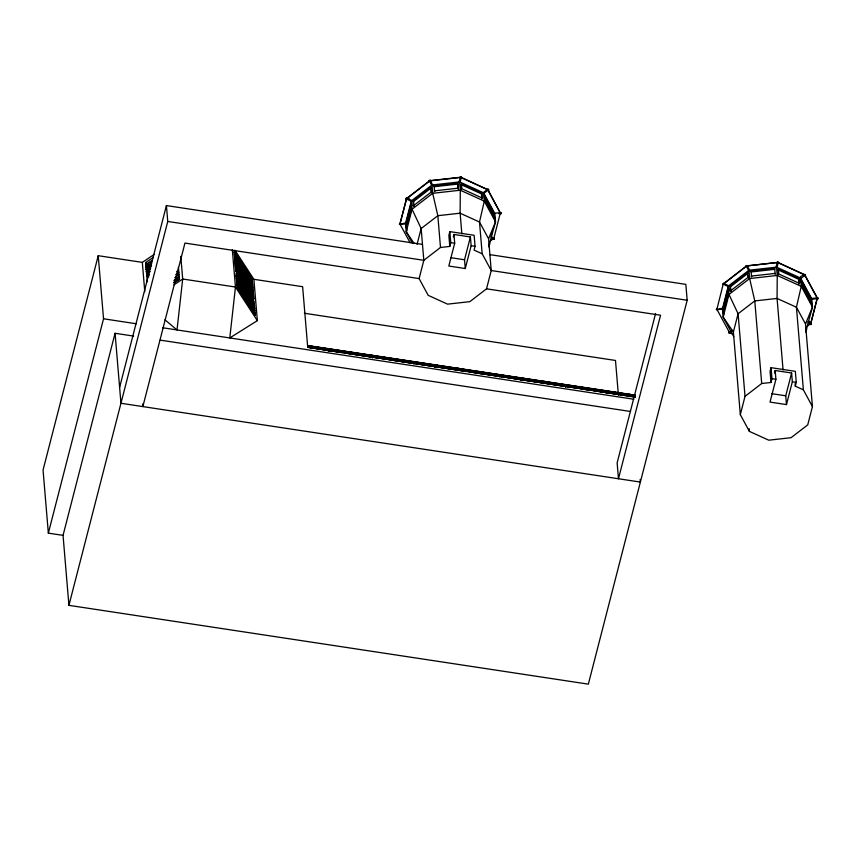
<?xml version="1.0" encoding="UTF-8"?>
<svg xmlns="http://www.w3.org/2000/svg" width="861" height="861" viewBox="0 0 861 861"><rect width="100%" height="100%" fill="white"/><g stroke="black" fill="none" stroke-linecap="round" stroke-linejoin="round"><path stroke-width="1.29" d="M308.27 346.585A17.64 2.755 -81.4 0 1 308.27 346.316L308.303 346.004M308.625 346.639A17.64 2.755 -81.4 0 1 308.636 346.37L308.776 345.681M327.976 350.825A17.64 2.755 -81.4 0 1 327.976 349.308L328.116 348.619L328.364 350.61M328.332 350.879A17.64 2.755 -81.4 0 1 328.332 349.362L328.471 348.673L328.719 350.664M329.677 350.093A17.64 2.755 -81.4 0 1 329.677 349.566L329.828 348.877L330.075 350.847M330.032 349.889A17.64 2.755 -81.4 0 1 330.032 349.62L330.183 348.931L330.409 350.825M349.372 353.333A17.64 2.755 -81.4 0 1 349.383 352.558L349.523 351.869L349.77 353.86M349.727 353.387A17.64 2.755 -81.4 0 1 349.738 352.612L349.878 351.923L350.126 353.914M351.084 354.334A17.64 2.755 -81.4 0 1 351.084 352.816L351.234 352.127L351.482 354.097M351.439 354.388A17.64 2.755 -81.4 0 1 351.439 352.87L351.589 352.181M372.501 357.821A17.64 2.755 -81.4 0 1 372.49 356.056L372.63 355.367L372.888 357.337M372.845 357.638A17.64 2.755 -81.4 0 1 372.845 356.11L372.996 355.421L373.243 357.412M392.185 359.575A17.64 2.755 -81.4 0 1 392.196 359.048L392.229 358.736M394.295 360.587L394.252 360.447A17.64 2.755 -81.4 0 1 394.252 359.36L394.403 358.671L394.575 360.328M413.603 363.816A17.64 2.755 -81.4 0 1 413.603 362.298L413.743 361.609M413.947 362.879A17.64 2.755 -81.4 0 1 413.958 362.352L414.098 361.663L414.173 362.621M415.303 362.825A17.64 2.755 -81.4 0 1 415.303 362.556C417.058 362.642 413.215 365.053 413.764 361.598M415.659 362.879A17.64 2.755 -81.4 0 1 415.659 362.61L415.691 362.298M435.009 367.303A17.64 2.755 -81.4 0 1 435.009 365.548L435.149 364.849L435.322 366.517M435.365 367.12A17.64 2.755 -81.4 0 1 435.365 365.602L435.505 364.913L435.688 366.571M436.71 367.324A17.64 2.755 -81.4 0 1 436.71 365.807L436.85 365.107L437.033 366.775M437.065 366.388A17.64 2.755 -81.4 0 1 437.065 365.86L437.205 365.172L437.453 367.163M458.106 369.832A17.64 2.755 -81.4 0 1 458.117 369.046L458.256 368.357L458.439 370.015M458.461 369.886A17.64 2.755 -81.4 0 1 458.472 369.1L458.612 368.411M499.219 376.569A17.64 2.755 -81.4 0 1 499.219 375.288L499.369 374.6L499.617 376.591M499.574 376.623A17.64 2.755 -81.4 0 1 499.584 375.342L499.724 374.653L499.972 376.644M500.919 375.816A17.64 2.755 -81.4 0 1 500.93 375.547L500.962 375.235M501.285 375.87A17.64 2.755 -81.4 0 1 501.285 375.6L501.317 375.288M520.625 380.056A17.64 2.755 -81.4 0 1 520.625 378.539L520.776 377.839L521.023 379.83M520.991 380.11A17.64 2.755 -81.4 0 1 520.98 378.592L521.131 377.893L521.379 379.895M522.326 379.324A17.64 2.755 -81.4 0 1 522.336 378.797L522.476 378.097M522.724 380.078L522.595 379.335A17.64 2.755 -81.4 0 1 522.692 378.851L522.831 378.162L523.004 380.121L501.608 376.569M542.032 382.811A17.64 2.755 -81.4 0 1 542.032 381.778L542.182 381.089L542.43 383.08M542.387 382.618A17.64 2.755 -81.4 0 1 542.387 381.832L542.538 381.143L542.656 382.262M543.743 383.565A17.64 2.755 -81.4 0 1 543.743 382.036L543.883 381.348L544.13 383.317M544.098 383.619A17.64 2.755 -81.4 0 1 544.098 382.09L544.238 381.401M565.139 386.072A17.64 2.755 -81.4 0 1 565.15 385.287L565.29 384.598L565.516 386.492M565.505 387.106A17.64 2.755 -81.4 0 1 565.505 385.341L565.645 384.652L565.892 386.643M584.845 389.559A17.64 2.755 -81.4 0 1 584.845 388.279L584.985 387.59L585.157 389.549M585.2 388.86A17.64 2.755 -81.4 0 1 585.2 388.333L585.211 388.236M606.252 393.046A17.64 2.755 -81.4 0 1 606.252 391.529L606.392 390.829M606.607 392.099A17.64 2.755 -81.4 0 1 606.607 391.583L606.811 391.034M607.952 392.304A17.64 2.755 -81.4 0 1 607.952 391.787L608.103 391.088L608.275 392.756M627.647 395.554A17.64 2.755 -81.4 0 1 627.658 394.768L627.798 394.08L628.046 396.071M628.013 395.608A17.64 2.755 -81.4 0 1 628.013 394.822L628.153 394.134L628.401 396.125M629.359 396.555A17.64 2.755 -81.4 0 1 629.359 395.027L629.509 394.338L629.757 396.329M629.725 396.609A17.64 2.755 -81.4 0 1 629.725 395.081L629.865 394.392L630.112 396.383M487.703 189.678L460.775 177.205L429.757 180.659L406.51 198.568L399.945 224.032L406.596 198.73L429.779 180.885L460.764 177.431L487.703 189.678L500.306 212.947L487.8 189.517M809.2 321.347L810.707 323.596L817.24 298.175L804.637 274.907L777.72 262.444L746.702 265.888L723.531 283.958L723.444 283.377L729.332 286.035M307.786 346.703L635.095 396.437M307.883 347.413L635.364 396.803M308.593 347.306L330.323 350.814M371.36 356.131L371.306 355.162M392.767 359.371L392.627 358.585M392.864 360.092L371.435 357.057M410.04 362.987L394.187 360.511L393.907 359.102M437.022 366.786L437.108 367.087A17.64 2.755 -81.4 0 1 437.065 366.894M457.137 370.058L456.933 368.153L456.771 368.842A17.64 2.755 -81.4 0 0 456.76 369.875L456.804 370.09M478.189 373.243L477.887 371.521M478.339 371.403L478.468 373.297M500.542 376.644L479.136 373.394M501.22 376.741L501.048 374.89M586.944 389.818L586.696 387.848M606.564 392.508L606.564 392.799A17.64 2.755 -81.4 0 0 606.607 393.1M608.684 393.046L608.383 391.314M307.754 345.81L635.364 395.371M308.798 345.681L308.948 347.338M351.6 352.171L351.837 354.172M370.93 355.109L371.113 356.766M456.578 368.099L456.728 369.756M458.633 368.411L458.859 370.402M479.835 373.566L479.685 371.608M501.425 374.912L501.597 376.494M522.498 378.097L522.595 379.335M544.26 381.401L544.421 383.059M563.578 384.544L563.729 386.234L524.274 380.239M563.955 384.673L564.116 386.051M606.413 390.829L606.574 392.498M405.961 198.816L406.467 198.084L405.961 198.816L411.881 201.528M723.401 283.323L716.89 309.314L729.536 332.626L733.271 334.316M494.462 238.4L493.956 239.358L494.462 238.4L490.878 236.7M811.363 323.575L810.89 324.597L811.363 323.575L807.822 321.928M479.921 371.963L480.266 373.652M392.239 358.628L392.584 360.35M585.254 387.913L585.598 389.635M723.455 283.796L746.648 265.952L777.752 262.444L804.691 274.691L817.347 298.024L810.804 323.499L807.543 326.028M154.259 254.393L142.323 262.379L98.229 255.695L43.05 470.031L48.345 533.131L63.047 535.359L68.923 605.348L588.343 684.151L687.175 300.263L685.84 284.367L489.898 254.641M48.345 533.131L103.535 318.785L98.229 255.695M63.047 535.359L115.073 333.282L133.67 336.102M119.614 387.385L166.421 205.575L422.482 244.416M68.923 605.348L167.755 221.46L166.421 205.575M488.639 246.784L495.527 221.869L494.838 213.56L483.602 192.821L459.613 181.919L432.007 184.997L411.354 200.893L405.52 223.537L406.22 231.835L412.451 243.362M406.037 223.021L411.02 203.659L411.44 208.588L406.446 227.961L406.037 223.021L407.016 223.171L407.328 226.874M407.016 223.171L411.666 205.09M417.068 244.373L421.147 228.531L437.829 215.691L460.118 213.205L479.502 222.009L488.564 238.755L491.233 270.537L486.53 288.822L469.848 301.651L447.559 304.148L428.175 295.334L419.113 278.587L423.816 260.313L421.147 228.531L412.042 209.201L411.354 200.893M687.175 300.263L491.233 270.537L482.171 253.791L474.088 250.12L475.057 246.321L474.131 235.301L449.851 231.62L448.872 235.408L449.797 246.429L440.498 247.473L423.816 260.313L167.755 221.46M449.797 246.429L450.777 242.641L449.851 231.62M453.306 237.001L453.962 234.461L470.407 236.958L471.139 245.729L465.274 268.535L448.818 266.038L454.694 243.232L453.962 234.461M465.274 268.535L464.531 259.764L470.407 236.958M491.265 235.451L492.266 231.587M500.392 212.818L493.827 238.325L490.598 240.789M655.555 313.608L617.133 462.863L618.467 478.759L660.57 315.223L486.53 288.822M805.584 332.012L812.472 307.097L811.772 298.789L800.547 278.06L776.547 267.147L748.952 270.225L728.288 286.121L722.465 308.765L723.154 317.074L733.766 336.651M723.681 315.083L722.971 308.249L727.965 288.887L728.944 289.038L723.961 308.399L724.262 312.102M723.391 313.189L728.374 293.816L727.965 288.887M733.378 332.034L738.092 313.759L754.774 300.92L777.063 298.433L796.436 307.237L805.509 323.984L812.44 406.586L807.736 424.86L791.055 437.7L768.765 440.186L749.382 431.383L740.32 414.636L733.378 332.034L723.154 317.074L728.987 294.43L728.288 286.121M740.32 414.636L745.023 396.351L738.092 313.759L728.987 294.43L749.651 278.534L777.246 275.455L801.247 286.358L812.472 307.097L805.509 323.984M812.44 406.586L803.378 389.839L795.295 386.159L796.264 382.37L795.338 371.349L771.058 367.669L770.078 371.457L771.004 382.478L761.705 383.511L745.023 396.351M771.004 382.478L771.983 378.689L771.058 367.669M774.513 373.039L775.169 370.51L791.614 373.007L792.346 381.778L786.48 404.584L770.025 402.087L775.901 379.281L775.169 370.51M786.48 404.584L785.738 395.802L791.614 373.007M458.978 182.446L460.431 176.849L461.474 177.215L460.431 176.849M460.248 181.477L461.41 177M775.912 267.674L777.375 262.078L778.419 262.444L777.375 262.078M776.891 267.825L778.355 262.228M413.969 363.503L413.99 363.6A17.64 2.755 -81.4 0 0 413.958 363.869M586.19 389.398L564.084 386.288M429.198 180.606L430.166 180.326L429.198 180.606L431.953 185.739M746.132 265.834L747.111 265.554L746.132 265.834L748.898 270.967M308.367 345.724L308.593 347.284M415.755 362.007L415.949 363.805L466.522 371.554M488.564 238.755L495.527 221.869L484.302 201.13L483.602 192.821M488.026 189.076L488.693 189.98L488.026 189.076L482.87 192.972M728.815 332.475L729.493 333.379L728.815 332.475L731.893 330.129M804.938 274.368C807.284 275.638 800.213 274.455 799.815 278.2M461.431 183.823L461.851 188.763L482.375 198.095L481.966 193.165L461.431 183.823L460.936 184.555L481.46 193.897L481.88 198.826M481.46 193.897L481.966 193.165M778.29 274.724L778.376 269.062L798.911 278.394L798.814 284.055L798.911 278.394M234.343 252.499L252.219 280.675L234.203 252.488M234.536 254.748L252.402 282.925L234.386 254.738M234.719 256.998L252.596 285.163L234.579 256.987M234.913 259.236L252.779 287.413L234.762 259.226M235.096 261.486L252.973 289.662L234.956 261.475M235.29 263.735L253.156 291.911L235.139 263.724M235.473 265.984L253.349 294.161L235.333 265.974M235.666 268.234L253.532 296.41L235.527 268.223M235.86 270.483L253.726 298.649L235.71 270.472M236.312 275.95L254.189 304.127L236.172 275.94M236.506 278.189L254.372 306.365L236.355 278.189M236.689 280.438L254.565 308.615L236.549 280.428M236.883 282.688L254.748 310.864L236.732 282.677M237.066 284.937L254.942 313.113L236.926 284.926M255.125 315.363L237.259 287.187L255.286 315.492L254.103 301.447L235.979 273.615L237.152 287.66M412.936 200.871L430.608 187.267L431.027 192.207L413.355 205.801L414.023 206.403L413.603 201.474L412.936 200.871L413.355 205.801M413.603 201.474L431.275 187.87M729.88 286.1L747.552 272.496L747.961 277.436L730.289 291.04L730.957 291.631L730.548 286.702L729.88 286.1L730.289 291.04M730.548 286.702L748.22 273.098M729.471 333.078L731.527 331.517M483.538 193.574L488.682 189.678M800.472 278.803L805.627 274.907M147.296 281.762L145.681 262.508L153.323 257.396M174.008 284.819L182.693 279.018L235.462 287.025L257.353 320.626L229.79 337.942L235.462 287.025L232.33 249.701M150.933 264.359L148.749 265.812L145.767 264.607L152.332 260.237M145.972 265.016L152.537 260.646M148.942 268.062L145.95 266.856L151.428 263.218M146.166 267.265L151.633 263.627M148.2 270.042L146.144 269.106L151.611 265.457M146.348 269.515L150.729 266.598M149.319 272.56L146.338 271.355L150.707 268.438M146.542 271.764L149.825 269.579M149.502 274.81L146.521 273.594L149.803 271.409M146.736 274.002L150.008 271.818M148.77 276.79L146.714 275.843L148.899 274.39M146.919 276.252L149.104 274.799M176.57 271.775L178.636 269.934M176.548 273.615L178.819 272.184L175.666 274.756M175.644 276.596L179.013 274.433M174.761 277.726L178.927 274.411M174.74 279.567L179.196 276.682M173.847 280.708L179.11 276.661M174.04 282.957L179.508 279.308L178.367 267.394M484.011 200.742L484.926 200.376L484.506 195.447L494.117 213.184L494.924 221.255M493.514 217.252L493.202 213.55L494.117 213.184M800.945 285.97L801.86 285.615L801.451 280.675L811.062 298.412L811.858 306.484M810.449 302.48L810.136 298.778L811.062 298.412M409.147 198.148L406.596 198.73M458.127 188.193L434.514 190.83L434.611 191.659L434.095 185.901L457.708 183.264L458.224 189.022L457.708 183.264M457.815 184.082L434.202 186.719L434.095 185.901M751.04 271.129L774.652 268.492L774.749 269.321L751.136 271.958L751.04 271.129L751.556 276.887L751.449 276.069L775.061 273.432L775.169 274.25L774.652 268.492M399.536 223.666C398.331 225.388 402.324 223.386 405.391 223.031M399.633 224.484L405.488 223.86M716.481 308.895C715.265 310.617 719.269 308.615 722.336 308.26M716.578 309.723L722.433 309.088M493.859 213.324L500.887 212.581L501.005 213.689L500.887 212.581M498.648 213.646L500.984 213.399M811.977 298.433L817.832 297.809L817.95 298.918L817.832 297.863M812.074 299.251L817.928 298.627M250.54 287.262L252.779 287.413M250.723 289.511L252.973 289.662M251.294 296.249L253.532 296.41M252.316 308.464L254.565 308.615M411.44 208.588L412.419 208.739M450.777 242.641L454.694 243.232M471.139 245.729L475.057 246.321M450.615 257.654L464.531 259.764M722.971 308.249L723.961 308.399M419.113 278.587L184.954 243.071L142.851 406.596L142.635 403.949M234.913 250.174L253.877 279.308L302.631 286.702L307.711 347.198L635.526 397.039M771.983 378.689L775.901 379.281M792.346 381.778L796.264 382.37M304.374 313.253L615.486 360.458L618.402 395.113M771.822 393.692L785.738 395.802M307.754 345.519L635.214 395.124M307.732 345.735L635.031 395.457M392.196 359.048L392.551 359.102A17.64 2.755 -81.4 0 0 392.551 359.371M307.829 346.445L635.267 396.082M307.808 346.488L635.429 396.329M331.614 351.019L341.957 352.655M344.508 352.967L369.81 356.874M469.084 371.866L478.124 373.308M586.836 389.732L591.087 390.453M593.649 390.765L635.192 397.136M103.535 318.785L136.339 323.768M162.578 327.75L633.739 399.224M160.243 340.138L630.51 411.483M145.767 264.607L148.544 265.403M146.144 269.106L148.921 269.902M146.338 271.355L148.21 271.893M146.714 275.843L148.587 276.392M777.87 269.794L798.405 279.125M799.32 283.323L778.796 273.992L778.376 269.062M722.896 284.055L728.826 286.767M406.467 198.084L412.387 200.796M808.49 323.209L810.858 324.296M491.556 237.97L493.913 239.067M164.925 319.786L177.011 329.935L182.693 279.018L180.788 256.352M145.681 262.508L148.307 265.253M399.945 224.032L410.137 242.759M414.249 243.598L406.22 231.835L412.042 209.201L432.706 193.305L460.301 190.216L484.302 201.13L479.502 222.009L482.171 253.791M801.171 282.225L810.136 298.778M801.86 285.615L811.471 303.352M484.237 196.986L493.202 213.55M484.926 200.376L494.526 218.124M747.047 265.479L749.813 270.612M430.113 180.24L432.868 185.384M606.973 392.788L606.801 391.088M587.299 389.893L587.073 387.891L586.911 388.494A17.64 2.755 -81.4 0 0 586.901 389.624M414.345 363.654L414.216 362.89M806.445 327.363L806.639 329.731M800.547 278.06L801.247 286.358L796.436 307.237L803.378 389.839M795.08 383.715L795.295 386.159M776.547 267.147L777.246 275.455L777.063 298.433L783.069 370.004M761.705 383.511L754.774 300.92L749.651 278.534L748.952 270.225M748.424 275.574L748.639 278.038M749.167 428.713L749.382 431.383M640.143 479.426L640.369 482.074L120.949 403.271L115.073 333.282M489.5 242.135L489.705 244.502M461.033 185.793L461.345 189.495M459.613 181.919L460.301 190.216L460.118 213.205L461.862 233.955M440.498 247.473L437.829 215.691L432.706 193.305L432.007 184.997M431.49 190.335L431.695 192.81M406.629 228.617L406.844 231.092M253.877 279.308L257.353 320.626M142.323 262.379L144.788 291.707M563.438 385.297A17.64 2.755 -81.4 0 1 563.438 385.028M477.812 372.307A17.64 2.755 -81.4 0 1 477.812 372.038M179.336 278.889L173.879 282.537L179.389 278.932M252.187 278.673L234.063 250.831L235.785 271.366L253.92 299.197L252.187 278.673"/></g></svg>
